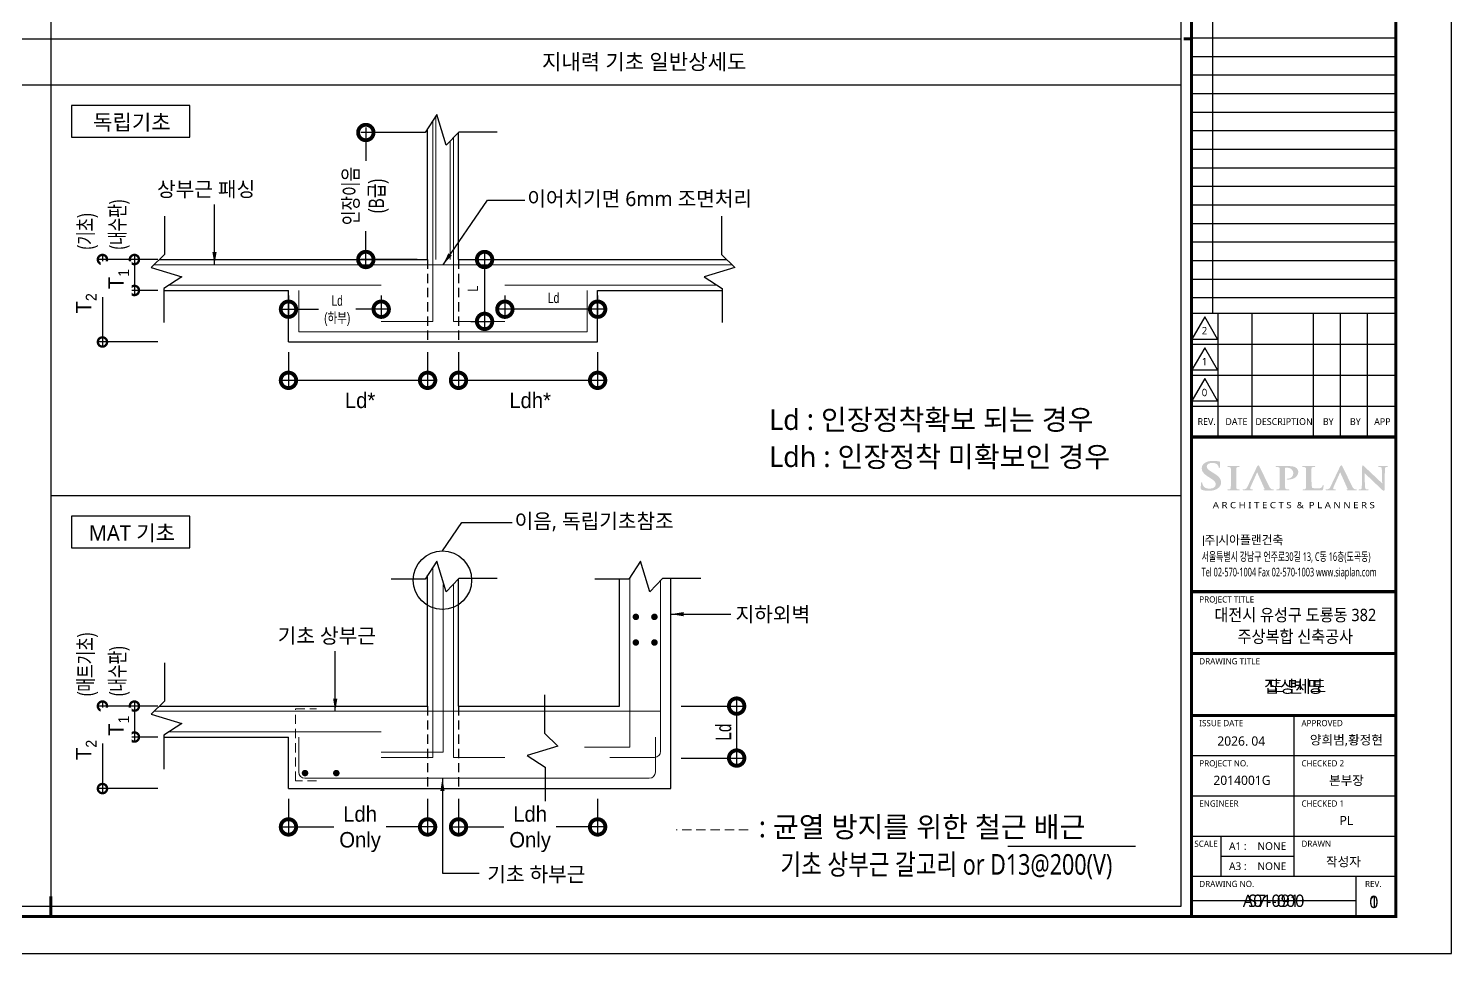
# Model space of a CAD drawing. Header units: millimetres. Extents: x 0 to 252030, y -124740 to 196020.
# Drawn here: x 36621 to 50430, y -106920 to -97947 of the extents above; entities that cross this region are included whole.
import ezdxf
from ezdxf.enums import TextEntityAlignment as Align

# ---------------------------------------------------------------- set-up
doc = ezdxf.new("R2010")
doc.units = ezdxf.units.MM
doc.header["$LTSCALE"] = 30
doc.linetypes.add('HID', pattern=[2.3, 1.5, -0.8])
doc.linetypes.add('HIDDEN', pattern=[2, 1, -1])
doc.layers.get('DEFPOINTS').update_dxf_attribs({"color": 142})
for name, color, linetype in [('0-SEC1', 3, 'Continuous'), ('A-SYM-LEAD', 4, 'Continuous'), ('AA-SHEET-TEXT', 3, 'Continuous'), ('ELE', 6, 'Continuous'), ('INT hat', 252, 'Continuous'), ('S-DIM', 7, 'Continuous'), ('S-철근', 3, 'Continuous'), ('TABLE-1', 3, 'Continuous'), ('TEX', 3, 'Continuous'), ('TEXT', 6, 'Continuous'), ('TEXT-L', 7, 'Continuous'), ('XR-FORM_(도룡동)$0$Sheet', 7, 'Continuous'), ('XR-FORM_(도룡동)$0$TEXT', 3, 'Continuous')]:
    doc.layers.add(name, color=color, linetype=linetype)
doc.layers.add('BAR', color=2, linetype='Continuous', lineweight=9)
doc.styles.add('Gdim', font='Dotum.ttf')
doc.styles.add('XR-FORM$0$맑은고딕', font='malgun.ttf')
doc.styles.add('XR-FORM_(도룡동)$0$맑은고딕', font='malgun.ttf')
doc.styles.add('XR-FORM_(도룡동)$0$충북옥천_FORM$0$맑은고딕', font='malgun.ttf')
doc.styles.add('XR-FORM_(도룡동)$1$맑은고딕', font='malgun.ttf')
doc.styles.add('XR-FORM_(도룡동)$2$맑은고딕', font='malgun.ttf')
doc.styles.add('XR-FORM_(도룡동)$3$맑은고딕', font='malgun.ttf')
doc.styles.add('돋움', font='Dotum.ttf')
doc.styles.add('맑은 고딕', font='malgun.ttf')
doc.styles.add('맑은고딕', font='malgun.ttf')
doc.styles.add('울릉도M', font='malgun.ttf')
doc.dimstyles.new('Gdim30', dxfattribs={"dimscale": 30, "dimtxt": 3, "dimasz": 6, "dimexe": 1.5, "dimexo": 2, "dimgap": 1, "dimtad": 1, "dimdec": 0, "dimzin": 0, "dimdsep": 46, "dimlunit": 6, "dimtxsty": 'Gdim', "dimblk": 'DOTSMALL', "dimblk1": 'DOTSMALL', "dimblk2": 'DOTSMALL', "dimcen": 1.5, "dimdle": 1.5, "dimclrd": 1, "dimclre": 1, "dimclrt": 256, "dimazin": 0, "dimtfac": 1, "dimtdec": 0, "dimtix": 1, "dimtmove": 2, "dimatfit": 3, "dimldrblk": 'DOTSMALL', "dimfxl": 1.5, "dimtolj": 1, "dimtzin": 0, "dimlwd": -1, "dimlwe": -1, "dimarcsym": 0})

# ---------------------------------------------------------------- blocks, each defined once
blk = doc.blocks.new('XR-FORM_(도룡동)$0$S')
at = {"layer": 'XR-FORM_(도룡동)$0$Sheet'}
h = blk.add_hatch(color=6, dxfattribs=at)
edge = h.paths.add_edge_path()
edge.add_spline(control_points=[(76338, 15545), (76338, 15545), (76295, 15571), (76295, 15571), (76172, 15645), (76132, 15687), (76132, 15744), (76132, 15817), (76203, 15865), (76313, 15865), (76409, 15865), (76454, 15832), (76479, 15807), (76511, 15775), (76518, 15737), (76518, 15729), (76518, 15711), (76524, 15702), (76538, 15702), (76557, 15702), (76559, 15724), (76559, 15744), (76559, 15811), (76562, 15848), (76564, 15870), (76564, 15870), (76565, 15890), (76565, 15890), (76565, 15905), (76548, 15908), (76540, 15909), (76494, 15919), (76430, 15930), (76333, 15930), (76119, 15930), (75970, 15833), (75970, 15695), (75970, 15588), (76037, 15502), (76202, 15401), (76202, 15401), (76273, 15357), (76273, 15357), (76398, 15281), (76423, 15225), (76423, 15165), (76423, 15099), (76352, 15030), (76220, 15030), (76155, 15030), (76041, 15045), (76002, 15150), (75994, 15172), (75988, 15197), (75988, 15211), (75988, 15217), (75988, 15236), (75968, 15236), (75948, 15236), (75946, 15209), (75945, 15201), (75945, 15201), (75945, 15197), (75945, 15197), (75943, 15174), (75938, 15104), (75938, 15040), (75938, 15011), (75943, 15004), (75970, 14994), (76035, 14972), (76103, 14962), (76198, 14962), (76298, 14962), (76379, 14979), (76447, 15013), (76575, 15079), (76595, 15177), (76595, 15230), (76595, 15347), (76528, 15430), (76338, 15545)], knot_values=[0, 0, 0, 0, 1, 1, 1, 2, 2, 2, 3, 3, 3, 4, 4, 4, 5, 5, 5, 6, 6, 6, 7, 7, 7, 8, 8, 8, 9, 9, 9, 10, 10, 10, 11, 11, 11, 12, 12, 12, 13, 13, 13, 14, 14, 14, 15, 15, 15, 16, 16, 16, 17, 17, 17, 18, 18, 18, 19, 19, 19, 20, 20, 20, 21, 21, 21, 22, 22, 22, 23, 23, 23, 24, 24, 24, 25, 25, 25, 26, 26, 26, 27, 27, 27, 27], degree=3, periodic=0)
h = blk.add_hatch(color=6, dxfattribs=at)
edge = h.paths.add_edge_path()
edge.add_spline(control_points=[(77180, 15007), (77180, 15007), (77166, 15007), (77166, 15007), (77156, 15007), (77148, 15007), (77134, 15009), (77098, 15014), (77093, 15029), (77089, 15056), (77084, 15098), (77084, 15641), (77086, 15677), (77089, 15714), (77100, 15725), (77131, 15729), (77143, 15731), (77153, 15732), (77163, 15732), (77163, 15732), (77180, 15732), (77180, 15732), (77188, 15732), (77195, 15739), (77195, 15747), (77195, 15755), (77188, 15761), (77180, 15761), (77180, 15761), (76814, 15761), (76814, 15761), (76806, 15761), (76800, 15755), (76800, 15747), (76800, 15739), (76806, 15732), (76814, 15732), (76814, 15732), (76832, 15732), (76832, 15732), (76847, 15732), (76860, 15730), (76871, 15728), (76897, 15723), (76909, 15710), (76912, 15677), (76912, 15677), (76912, 15677), (76912, 15677), (76914, 15650), (76915, 15103), (76908, 15057), (76904, 15025), (76895, 15014), (76873, 15011), (76858, 15008), (76843, 15007), (76827, 15007), (76826, 15007), (76814, 15007), (76814, 15007), (76806, 15007), (76800, 15000), (76800, 14992), (76800, 14984), (76806, 14977), (76814, 14977), (76814, 14977), (77180, 14977), (77180, 14977), (77188, 14977), (77195, 14984), (77195, 14992), (77195, 15000), (77188, 15007), (77180, 15007)], knot_values=[0, 0, 0, 0, 1, 1, 1, 2, 2, 2, 3, 3, 3, 4, 4, 4, 5, 5, 5, 6, 6, 6, 7, 7, 7, 8, 8, 8, 9, 9, 9, 10, 10, 10, 11, 11, 11, 12, 12, 12, 13, 13, 13, 14, 14, 14, 15, 15, 15, 16, 16, 16, 17, 17, 17, 18, 18, 18, 19, 19, 19, 20, 20, 20, 21, 21, 21, 22, 22, 22, 23, 23, 23, 24, 24, 24, 25, 25, 25, 25], degree=3, periodic=0)
h = blk.add_hatch(color=6, dxfattribs=at)
edge = h.paths.add_edge_path()
edge.add_spline(control_points=[(78289, 15008), (78289, 15008), (78256, 15008), (78256, 15008), (78252, 15008), (78248, 15009), (78243, 15010), (78220, 15014), (78192, 15028), (78158, 15085), (78158, 15085), (77848, 15727), (77836, 15749), (77824, 15773), (77816, 15784), (77802, 15784), (77787, 15784), (77771, 15771), (77757, 15741), (77757, 15741), (77450, 15097), (77450, 15097), (77424, 15042), (77401, 15015), (77350, 15010), (77342, 15009), (77328, 15008), (77317, 15008), (77317, 15008), (77304, 15008), (77304, 15008), (77298, 15008), (77292, 15002), (77292, 14994), (77292, 14987), (77298, 14980), (77304, 14980), (77304, 14980), (77609, 14980), (77609, 14980), (77615, 14980), (77621, 14987), (77621, 14994), (77621, 15002), (77615, 15008), (77609, 15008), (77609, 15008), (77576, 15008), (77576, 15008), (77539, 15008), (77534, 15021), (77534, 15033), (77534, 15044), (77540, 15068), (77552, 15094), (77552, 15094), (77762, 15561), (77762, 15561), (77762, 15561), (78005, 15016), (78004, 15016), (78005, 15014), (78005, 15012), (78004, 15010), (78003, 15008), (78001, 15008), (77998, 15008), (77998, 15008), (77984, 15008), (77984, 15008), (77978, 15008), (77972, 15002), (77972, 14994), (77972, 14987), (77978, 14980), (77984, 14980), (77984, 14980), (78289, 14980), (78289, 14980), (78295, 14980), (78301, 14987), (78301, 14994), (78301, 15002), (78295, 15008), (78289, 15008)], knot_values=[0, 0, 0, 0, 1, 1, 1, 2, 2, 2, 3, 3, 3, 4, 4, 4, 5, 5, 5, 6, 6, 6, 7, 7, 7, 8, 8, 8, 9, 9, 9, 10, 10, 10, 11, 11, 11, 12, 12, 12, 13, 13, 13, 14, 14, 14, 15, 15, 15, 16, 16, 16, 17, 17, 17, 18, 18, 18, 19, 19, 19, 20, 20, 20, 21, 21, 21, 22, 22, 22, 23, 23, 23, 24, 24, 24, 25, 25, 25, 26, 26, 26, 27, 27, 27, 28, 28, 28, 28], degree=3, periodic=0)
h = blk.add_hatch(color=250, dxfattribs=at)
edge = h.paths.add_edge_path()
edge.add_spline(control_points=[(78762, 15355), (78740, 15355), (78721, 15354), (78721, 15339), (78721, 15329), (78732, 15327), (78739, 15326), (78739, 15326), (78761, 15325), (78768, 15325), (78956, 15325), (79092, 15431), (79092, 15577), (79092, 15629), (79059, 15678), (79025, 15703), (79003, 15719), (78945, 15762), (78781, 15762), (78781, 15762), (78772, 15762), (78771, 15762), (78771, 15762), (78376, 15762), (78376, 15762), (78367, 15762), (78360, 15756), (78360, 15748), (78360, 15740), (78367, 15734), (78376, 15734), (78376, 15734), (78423, 15734), (78423, 15734), (78429, 15733), (78435, 15733), (78438, 15732), (78480, 15725), (78488, 15709), (78491, 15677), (78491, 15677), (78491, 15677), (78491, 15677), (78493, 15651), (78494, 15108), (78487, 15062), (78481, 15030), (78474, 15013), (78453, 15010), (78437, 15007), (78422, 15006), (78407, 15006), (78406, 15006), (78396, 15006), (78396, 15006), (78387, 15006), (78380, 14999), (78380, 14991), (78380, 14983), (78387, 14977), (78396, 14977), (78396, 14977), (78791, 14977), (78791, 14977), (78800, 14977), (78807, 14983), (78807, 14991), (78807, 14999), (78800, 15006), (78791, 15006), (78791, 15006), (78781, 15006), (78781, 15006), (78761, 15006), (78733, 15008), (78715, 15010), (78681, 15013), (78672, 15031), (78668, 15061), (78662, 15105), (78662, 15684), (78662, 15690), (78662, 15699), (78664, 15704), (78669, 15705), (78679, 15708), (78707, 15709), (78729, 15709), (78757, 15709), (78810, 15704), (78857, 15670), (78924, 15623), (78931, 15562), (78931, 15520), (78931, 15418), (78833, 15355), (78762, 15355)], knot_values=[0, 0, 0, 0, 1, 1, 1, 2, 2, 2, 3, 3, 3, 4, 4, 4, 5, 5, 5, 6, 6, 6, 7, 7, 7, 8, 8, 8, 9, 9, 9, 10, 10, 10, 11, 11, 11, 12, 12, 12, 13, 13, 13, 14, 14, 14, 15, 15, 15, 16, 16, 16, 17, 17, 17, 18, 18, 18, 19, 19, 19, 20, 20, 20, 21, 21, 21, 22, 22, 22, 23, 23, 23, 24, 24, 24, 25, 25, 25, 26, 26, 26, 27, 27, 27, 28, 28, 28, 29, 29, 29, 30, 30, 30, 31, 31, 31, 32, 32, 32, 32], degree=3, periodic=0)
h = blk.add_hatch(color=250, dxfattribs=at)
edge = h.paths.add_edge_path()
edge.add_spline(control_points=[(79896, 15147), (79880, 15147), (79878, 15134), (79877, 15128), (79875, 15109), (79860, 15082), (79845, 15069), (79815, 15043), (79768, 15042), (79696, 15042), (79592, 15042), (79561, 15049), (79541, 15063), (79541, 15063), (79541, 15063), (79541, 15063), (79522, 15076), (79515, 15314), (79515, 15460), (79515, 15617), (79515, 15645), (79518, 15677), (79521, 15714), (79532, 15724), (79562, 15729), (79578, 15731), (79599, 15732), (79612, 15732), (79620, 15732), (79633, 15732), (79638, 15739), (79640, 15742), (79641, 15745), (79641, 15748), (79641, 15756), (79634, 15762), (79626, 15762), (79626, 15762), (79235, 15762), (79235, 15762), (79226, 15762), (79220, 15756), (79220, 15748), (79220, 15743), (79222, 15738), (79227, 15736), (79227, 15735), (79229, 15735), (79229, 15734), (79235, 15732), (79243, 15732), (79247, 15732), (79265, 15732), (79280, 15731), (79290, 15729), (79331, 15722), (79340, 15709), (79342, 15677), (79344, 15651), (79345, 15108), (79338, 15062), (79332, 15030), (79326, 15013), (79304, 15010), (79290, 15007), (79276, 15006), (79262, 15006), (79262, 15006), (79245, 15006), (79245, 15006), (79237, 15006), (79230, 14999), (79230, 14991), (79230, 14983), (79237, 14977), (79245, 14977), (79245, 14977), (79615, 14977), (79615, 14977), (79615, 14977), (79805, 14976), (79805, 14976), (79874, 14976), (79882, 14981), (79891, 15006), (79901, 15036), (79910, 15113), (79910, 15125), (79910, 15135), (79910, 15147), (79896, 15147)], knot_values=[0, 0, 0, 0, 1, 1, 1, 2, 2, 2, 3, 3, 3, 4, 4, 4, 5, 5, 5, 6, 6, 6, 7, 7, 7, 8, 8, 8, 9, 9, 9, 10, 10, 10, 11, 11, 11, 12, 12, 12, 13, 13, 13, 14, 14, 14, 15, 15, 15, 16, 16, 16, 17, 17, 17, 18, 18, 18, 19, 19, 19, 20, 20, 20, 21, 21, 21, 22, 22, 22, 23, 23, 23, 24, 24, 24, 25, 25, 25, 26, 26, 26, 27, 27, 27, 28, 28, 28, 29, 29, 29, 30, 30, 30, 30], degree=3, periodic=0)
h = blk.add_hatch(color=250, dxfattribs=at)
edge = h.paths.add_edge_path()
edge.add_spline(control_points=[(80974, 15008), (80974, 15008), (80942, 15008), (80942, 15008), (80937, 15008), (80933, 15009), (80928, 15010), (80905, 15014), (80878, 15028), (80843, 15085), (80843, 15085), (80533, 15727), (80521, 15749), (80509, 15773), (80501, 15784), (80487, 15784), (80472, 15784), (80457, 15771), (80442, 15741), (80442, 15741), (80135, 15097), (80135, 15097), (80109, 15042), (80086, 15015), (80035, 15010), (80027, 15009), (80013, 15008), (80002, 15008), (80002, 15008), (79989, 15008), (79989, 15008), (79983, 15008), (79977, 15002), (79977, 14994), (79977, 14987), (79983, 14980), (79989, 14980), (79989, 14980), (80294, 14980), (80294, 14980), (80300, 14980), (80306, 14987), (80306, 14994), (80306, 15002), (80300, 15008), (80294, 15008), (80294, 15008), (80261, 15008), (80261, 15008), (80224, 15008), (80219, 15021), (80219, 15033), (80219, 15044), (80225, 15068), (80237, 15094), (80237, 15094), (80447, 15561), (80447, 15561), (80447, 15561), (80690, 15016), (80690, 15016), (80690, 15014), (80690, 15012), (80689, 15010), (80688, 15008), (80686, 15008), (80683, 15008), (80683, 15008), (80669, 15008), (80669, 15008), (80663, 15008), (80657, 15002), (80657, 14994), (80657, 14987), (80663, 14980), (80669, 14980), (80669, 14980), (80974, 14980), (80974, 14980), (80980, 14980), (80986, 14987), (80986, 14994), (80986, 15002), (80980, 15008), (80974, 15008)], knot_values=[0, 0, 0, 0, 1, 1, 1, 2, 2, 2, 3, 3, 3, 4, 4, 4, 5, 5, 5, 6, 6, 6, 7, 7, 7, 8, 8, 8, 9, 9, 9, 10, 10, 10, 11, 11, 11, 12, 12, 12, 13, 13, 13, 14, 14, 14, 15, 15, 15, 16, 16, 16, 17, 17, 17, 18, 18, 18, 19, 19, 19, 20, 20, 20, 21, 21, 21, 22, 22, 22, 23, 23, 23, 24, 24, 24, 25, 25, 25, 26, 26, 26, 27, 27, 27, 28, 28, 28, 28], degree=3, periodic=0)
h = blk.add_hatch(color=250, dxfattribs=at)
edge = h.paths.add_edge_path()
edge.add_spline(control_points=[(81976, 15761), (81976, 15761), (81692, 15761), (81692, 15761), (81686, 15761), (81681, 15755), (81681, 15747), (81681, 15739), (81686, 15732), (81692, 15732), (81692, 15732), (81700, 15732), (81702, 15732), (81718, 15732), (81744, 15732), (81760, 15726), (81783, 15717), (81794, 15705), (81795, 15641), (81795, 15641), (81806, 15233), (81806, 15224), (81806, 15224), (81806, 15202), (81806, 15202), (81797, 15210), (81212, 15762), (81212, 15762), (81199, 15775), (81187, 15784), (81176, 15784), (81158, 15784), (81158, 15750), (81158, 15740), (81158, 15740), (81148, 15134), (81148, 15134), (81147, 15045), (81143, 15018), (81117, 15011), (81101, 15006), (81079, 15006), (81068, 15006), (81067, 15006), (81057, 15006), (81057, 15006), (81051, 15006), (81046, 14999), (81046, 14991), (81046, 14983), (81051, 14976), (81057, 14976), (81057, 14976), (81353, 14976), (81353, 14976), (81359, 14976), (81364, 14983), (81364, 14991), (81364, 14999), (81359, 15006), (81353, 15006), (81353, 15006), (81342, 15006), (81340, 15006), (81324, 15006), (81303, 15006), (81284, 15013), (81268, 15018), (81251, 15035), (81248, 15122), (81248, 15122), (81237, 15522), (81236, 15534), (81241, 15530), (81780, 15014), (81821, 14978), (81833, 14966), (81851, 14966), (81864, 14966), (81880, 14966), (81882, 14986), (81882, 15002), (81882, 15002), (81894, 15649), (81894, 15649), (81895, 15706), (81903, 15722), (81931, 15729), (81944, 15732), (81952, 15732), (81963, 15732), (81965, 15732), (81976, 15732), (81976, 15732), (81982, 15732), (81987, 15739), (81987, 15747), (81987, 15755), (81982, 15761), (81976, 15761)], knot_values=[0, 0, 0, 0, 1, 1, 1, 2, 2, 2, 3, 3, 3, 4, 4, 4, 5, 5, 5, 6, 6, 6, 7, 7, 7, 8, 8, 8, 9, 9, 9, 10, 10, 10, 11, 11, 11, 12, 12, 12, 13, 13, 13, 14, 14, 14, 15, 15, 15, 16, 16, 16, 17, 17, 17, 18, 18, 18, 19, 19, 19, 20, 20, 20, 21, 21, 21, 22, 22, 22, 23, 23, 23, 24, 24, 24, 25, 25, 25, 26, 26, 26, 27, 27, 27, 28, 28, 28, 29, 29, 29, 30, 30, 30, 31, 31, 31, 32, 32, 32, 33, 33, 33, 33], degree=3, periodic=0)
at = {"layer": 'DEFPOINTS'}
for p, q in [((76315, 52073), (76315, 20700)), ((82250, 29596), (75640, 29596)), ((82250, 28996), (75640, 28996)), ((82250, 28396), (75640, 28396)), ((82250, 27796), (75640, 27796)), ((82250, 27196), (75640, 27196)), ((82250, 26596), (75640, 26596)), ((82250, 25996), (75640, 25996)), ((82250, 25396), (75640, 25396)), ((82250, 24796), (75640, 24796)), ((82250, 24196), (75640, 24196)), ((82250, 23596), (75640, 23596)), ((82250, 22996), (75640, 22996)), ((82250, 22396), (75640, 22396)), ((82250, 21796), (75640, 21796)), ((82250, 21196), (75640, 21196)), ((80950, 1706), (75640, 1706))]:
    blk.add_line(p, q, dxfattribs=at)
at = {"layer": 'XR-FORM_(도룡동)$0$Sheet'}
for p, q in [((75590, 20700), (82204, 20700)), ((76490, 20700), (76490, 16700)), ((77590, 20700), (77590, 16700)), ((79575, 20700), (79575, 16700)), ((80450, 20700), (80450, 16700)), ((81325, 20700), (81325, 16700)), ((75640, 19700), (82254, 19700)), ((75640, 18700), (82254, 18700)), ((75640, 17700), (82254, 17700)), ((78945, 7700), (78945, 2500)), ((75640, 6400), (82250, 6400)), ((75640, 5100), (82250, 5100)), ((75640, 3800), (82250, 3800)), ((76591, 3798), (76591, 2500)), ((76591, 3149), (78945, 3149)), ((75640, 2500), (82250, 2500)), ((80950, 2500), (80950, 1200))]:
    blk.add_line(p, q, dxfattribs=at)
at = {"layer": 'XR-FORM_(도룡동)$0$Sheet', "const_width": 100}
blk.add_lwpolyline([(1850, 57950), (82250, 57950), (82250, 1200), (1850, 1200)], close=True, dxfattribs=at)
for points in [[(75640, 57950), (75640, 1200)], [(75640, 16700), (82250, 16700)], [(75640, 11700), (82250, 11700)], [(75640, 9700), (82250, 9700)], [(75640, 7700), (82250, 7700)]]:
    blk.add_lwpolyline(points, dxfattribs=at)
at = {"layer": 'XR-FORM_(도룡동)$0$Sheet', "linetype": 'Continuous', "const_width": 100}
for points in [[(75640, 29575), (75390, 29575)], [(38745, 1846), (38745, 1200)]]:
    blk.add_lwpolyline(points, dxfattribs=at)
at = {"layer": 'XR-FORM_(도룡동)$0$Sheet'}
for points in [[(76065, 20589), (75650, 19869), (76481, 19869)], [(76065, 19589), (75650, 18869), (76481, 18869)], [(76065, 18589), (75650, 17869), (76481, 17869)]]:
    blk.add_lwpolyline(points, close=True, dxfattribs=at)
at = {"layer": 'XR-FORM_(도룡동)$0$Sheet', "color": 3, "const_width": 28}
for points in [[(76026, 13508), (76026, 13172)], [(76466, 13508), (76466, 13172)]]:
    blk.add_lwpolyline(points, dxfattribs=at)
at = {"layer": 'DEFPOINTS', "style": 'XR-FORM_(도룡동)$3$맑은고딕'}
blk.add_text('도 면 명', height=400, dxfattribs=at).set_placement((78996, 8633), align=Align.MIDDLE_CENTER)
at = {"layer": 'XR-FORM_(도룡동)$0$Sheet', "style": 'XR-FORM_(도룡동)$3$맑은고딕'}
for s, height, p in [('2', 240, (76059, 20140)), ('1', 240, (76059, 19140)), ('0', 240, (76059, 18140)), (' REV.', 220, (76090, 17200)), ('DATE', 220, (77090, 17200)), ('DESCRIPTION', 220, (78632, 17200)), ('BY', 220, (80062, 17200)), ('BY', 220, (80938, 17200)), ('APP', 220, (81812, 17200))]:
    blk.add_text(s, height=height, dxfattribs=at).set_placement(p, align=Align.MIDDLE)
at = {"layer": 'XR-FORM_(도룡동)$0$Sheet', "color": 3, "style": 'XR-FORM_(도룡동)$3$맑은고딕', "width": 1.2}
blk.add_text('A R C H I T E C T S  &  P L A N N E R S', height=200, dxfattribs=at).set_placement((78947, 14500), align=Align.MIDDLE_CENTER)
at = {"layer": 'XR-FORM_(도룡동)$0$Sheet', "color": 3, "style": 'XR-FORM_(도룡동)$3$맑은고딕'}
blk.add_text('주 시아플랜건축', height=280, dxfattribs=at).set_placement((76057, 13372), align=Align.MIDDLE_LEFT)
at = {"layer": 'XR-FORM_(도룡동)$0$Sheet', "color": 3, "style": 'XR-FORM_(도룡동)$3$맑은고딕', "width": 0.65}
for s, p in [('서울특별시 강남구 언주로30길 13, C동 16층(도곡동)', (75966, 12833)), ('Tel 02-570-1004 Fax 02-570-1003 www.siaplan.com', (75966, 12333))]:
    blk.add_text(s, height=280, dxfattribs=at).set_placement(p, align=Align.MIDDLE_LEFT)
at = {"layer": 'XR-FORM_(도룡동)$0$Sheet', "style": 'XR-FORM_(도룡동)$3$맑은고딕'}
for s, p in [('PROJECT TITLE', (75890, 11350)), ('DRAWING TITLE', (75890, 9350)), ('ISSUE DATE', (75890, 7350)), ('APPROVED', (79195, 7350)), ('PROJECT NO. ', (75890, 6050)), ('CHECKED 2 ', (79195, 6050)), ('ENGINEER', (75890, 4750)), ('CHECKED 1 ', (79195, 4750)), ('SCALE', (75730, 3450)), ('DRAWN', (79195, 3450)), ('DRAWING NO.', (75890, 2150)), ('REV.', (81250, 2150))]:
    blk.add_text(s, height=200, dxfattribs=at).set_placement(p)
at = {"layer": 'XR-FORM_(도룡동)$0$TEXT'}
for s, height, style, p in [('2026. 04', 300, 'XR-FORM_(도룡동)$3$맑은고딕', (77247, 6870)), ('A1 : ', 250, 'XR-FORM_(도룡동)$0$충북옥천_FORM$0$맑은고딕', (77179, 3474)), ('A3 : ', 250, 'XR-FORM_(도룡동)$0$충북옥천_FORM$0$맑은고딕', (77179, 2825))]:
    blk.add_text(s, height=height, dxfattribs=dict(at, style=style)).set_placement(p, align=Align.MIDDLE_CENTER)
at = {"layer": 'XR-FORM_(도룡동)$0$TEXT', "style": 'XR-FORM_(도룡동)$3$맑은고딕'}
blk.add_text('양희범,황정현', height=300, dxfattribs=at).set_placement((80649, 6901), align=Align.MIDDLE)
blk = doc.blocks.new('XR-FORM_(도룡동)', base_point=(101.33, -56114.51))
at = {"layer": 'DEFPOINTS'}
blk.add_lwpolyline([(0, 0), (420, 0), (420, 297), (0, 297)], close=True, dxfattribs=at)
at = {"xscale": 0.005, "yscale": 0.005, "zscale": 0.005}
blk.add_blockref('XR-FORM_(도룡동)$0$S', (-0.25, 0), dxfattribs=at)
at = {"layer": 'DEFPOINTS', "style": 'XR-FORM_(도룡동)$3$맑은고딕'}
for s, p in [('2014001G', (386.1, 28.01)), ('본부장', (402.99, 28.01)), ('PL', (402.99, 21.51))]:
    blk.add_text(s, height=1.5, dxfattribs=at).set_placement(p, align=Align.MIDDLE)
for p in [(393.26, 17.37), (393.26, 14.12)]:
    blk.add_text('NONE', height=1.25, dxfattribs=at).set_placement(p, align=Align.MIDDLE_RIGHT)
for s, height, p in [('작성자', 1.5, (402.51, 14.85)), ('A01-000', 2, (391.22, 8.53))]:
    blk.add_text(s, height=height, dxfattribs=at).set_placement(p, align=Align.MIDDLE_CENTER)
at = {"layer": 'XR-FORM_(도룡동)$0$TEXT', "style": 'XR-FORM_(도룡동)$3$맑은고딕', "width": 0.9}
for s, p in [('대전시 유성구 도룡동 382', (394.73, 54.74)), ('주상복합 신축공사', (394.73, 51.24))]:
    blk.add_text(s, height=2, dxfattribs=at).set_placement(p, align=Align.MIDDLE_CENTER)
at = {"layer": 'XR-FORM_(도룡동)$0$TEXT', "style": 'XR-FORM_(도룡동)$3$맑은고딕'}
blk.add_text('1', height=2, dxfattribs=at).set_placement((407.43, 8.35), align=Align.MIDDLE_CENTER)
blk = doc.blocks.new('_DotSmall')
at = {"color": 0, "linetype": 'ByBlock', "const_width": 0.5}
blk.add_lwpolyline([(-0.0625, 0, 1), (0.0625, 0, 1)], format="xyb", close=True, dxfattribs=at)
blk = doc.blocks.new('*D1542')
at = {"layer": 'DEFPOINTS', "color": 0, "transparency": 16777216}
for p in [(39144, -100988), (40494, -100988), (39144, -101360)]:
    blk.add_point(p, dxfattribs=at)
at = {"layer": 'S-DIM', "color": 1, "transparency": 16777216}
for p, q in [((39144, -101088), (39144, -101435)), ((40494, -101088), (40494, -101435)), ((40569, -101360), (39069, -101360))]:
    blk.add_line(p, q, dxfattribs=at)
at = {"layer": 'S-DIM', "color": 1, "transparency": 16777216, "xscale": 300, "yscale": 300, "zscale": 300, "rotation": 180}
blk.add_blockref('_DotSmall', (39144, -101360), dxfattribs=at)
at = {"layer": 'S-DIM', "color": 1, "transparency": 16777216, "xscale": 300, "yscale": 300, "zscale": 300}
blk.add_blockref('_DotSmall', (40494, -101360), dxfattribs=at)
at = {"layer": 'S-DIM', "transparency": 16777216, "insert": (39839, -101555), "char_height": 150, "attachment_point": 5, "style": 'Gdim'}
blk.add_mtext('\\A1;Ld*', dxfattribs=at)
blk = doc.blocks.new('*D1543')
at = {"layer": 'DEFPOINTS', "color": 0, "transparency": 16777216}
for p in [(40794, -100988), (42144, -100988), (40794, -101360)]:
    blk.add_point(p, dxfattribs=at)
at = {"layer": 'S-DIM', "color": 1, "transparency": 16777216}
for p, q in [((40794, -101088), (40794, -101435)), ((42144, -101088), (42144, -101435)), ((42219, -101360), (40719, -101360))]:
    blk.add_line(p, q, dxfattribs=at)
at = {"layer": 'S-DIM', "color": 1, "transparency": 16777216, "xscale": 300, "yscale": 300, "zscale": 300, "rotation": 180}
blk.add_blockref('_DotSmall', (40794, -101360), dxfattribs=at)
at = {"layer": 'S-DIM', "color": 1, "transparency": 16777216, "xscale": 300, "yscale": 300, "zscale": 300}
blk.add_blockref('_DotSmall', (42144, -101360), dxfattribs=at)
at = {"layer": 'S-DIM', "transparency": 16777216, "insert": (41489, -101555), "char_height": 150, "attachment_point": 5, "style": 'Gdim'}
blk.add_mtext('\\A1;Ldh*', dxfattribs=at)
blk = doc.blocks.new('*D1544')
at = {"layer": 'DEFPOINTS', "color": 0, "transparency": 16777216}
for p in [(39144, -100438), (40044, -100438), (39144, -100670)]:
    blk.add_point(p, dxfattribs=at)
at = {"layer": 'S-DIM', "color": 1, "transparency": 16777216}
for p, q in [((39144, -100538), (39144, -100745)), ((40044, -100538), (40044, -100745)), ((39069, -100670), (39437, -100670)), ((40119, -100670), (39797, -100670))]:
    blk.add_line(p, q, dxfattribs=at)
at = {"layer": 'S-DIM', "color": 1, "transparency": 16777216, "xscale": 300, "yscale": 300, "zscale": 300, "rotation": 180}
blk.add_blockref('_DotSmall', (39144, -100670), dxfattribs=at)
at = {"layer": 'S-DIM', "color": 1, "transparency": 16777216, "xscale": 300, "yscale": 300, "zscale": 300}
blk.add_blockref('_DotSmall', (40044, -100670), dxfattribs=at)
at = {"layer": 'S-DIM', "transparency": 16777216, "insert": (39617, -100685), "char_height": 150, "attachment_point": 5, "style": 'Gdim'}
blk.add_mtext('\\A1;{\\fGulim|b0|i0|c129|p50;\\H0.66667x;\\W0.75;Ld\\P(하부)}', dxfattribs=at)
blk = doc.blocks.new('*D1545')
at = {"layer": 'DEFPOINTS', "color": 0, "transparency": 16777216}
for p in [(41244, -100438), (42144, -100438), (41244, -100670)]:
    blk.add_point(p, dxfattribs=at)
at = {"layer": 'S-DIM', "color": 1, "transparency": 16777216}
for p, q in [((41244, -100538), (41244, -100745)), ((42144, -100538), (42144, -100745)), ((42219, -100670), (41169, -100670))]:
    blk.add_line(p, q, dxfattribs=at)
at = {"layer": 'S-DIM', "color": 1, "transparency": 16777216, "xscale": 300, "yscale": 300, "zscale": 300, "rotation": 180}
blk.add_blockref('_DotSmall', (41244, -100670), dxfattribs=at)
at = {"layer": 'S-DIM', "color": 1, "transparency": 16777216, "xscale": 300, "yscale": 300, "zscale": 300}
blk.add_blockref('_DotSmall', (42144, -100670), dxfattribs=at)
at = {"layer": 'S-DIM', "transparency": 16777216, "insert": (41717, -100561), "char_height": 150, "attachment_point": 5, "style": 'Gdim'}
blk.add_mtext('\\A1;{\\fGulim|b0|i0|c129|p50;\\H0.66667x;\\W0.75;Ld}', dxfattribs=at)
blk = doc.blocks.new('*D1546')
at = {"layer": 'DEFPOINTS', "color": 0, "transparency": 16777216}
for p in [(40494, -98956), (39895, -100188), (40494, -100188)]:
    blk.add_point(p, dxfattribs=at)
at = {"layer": 'S-DIM', "color": 1, "transparency": 16777216}
for p, q in [((40394, -98956), (39845, -98956)), ((39895, -98906), (39895, -99232)), ((39895, -100238), (39895, -99912)), ((40394, -100188), (39845, -100188))]:
    blk.add_line(p, q, dxfattribs=at)
at = {"layer": 'S-DIM', "color": 1, "transparency": 16777216, "xscale": 300, "yscale": 300, "zscale": 300}
for p, rotation in [((39895, -98956), 90), ((39895, -100188), 270)]:
    blk.add_blockref('_DotSmall', p, dxfattribs=dict(at, rotation=rotation))
at = {"layer": 'S-DIM', "transparency": 16777216, "insert": (39895, -99572), "char_height": 150, "attachment_point": 5, "rotation": 90, "style": 'Gdim'}
blk.add_mtext('\\A1;{\\fGulim|b0|i0|c129|p50;\\W0.75;인장이음\\P(B급)}', dxfattribs=at)
blk = doc.blocks.new('*D1547')
at = {"layer": 'DEFPOINTS', "color": 0, "transparency": 16777216}
for p in [(37936, -100188), (37339, -100988), (37936, -100988)]:
    blk.add_point(p, dxfattribs=at)
at = {"layer": 'S-DIM', "color": 1, "transparency": 16777216}
for p, q in [((37876, -100188), (37294, -100188)), ((37339, -100143), (37339, -101033)), ((37876, -100988), (37294, -100988))]:
    blk.add_line(p, q, dxfattribs=at)
at = {"layer": 'S-DIM', "color": 1, "transparency": 16777216, "xscale": 180, "yscale": 180, "zscale": 180}
for p, rotation in [((37339, -100188), 90), ((37339, -100988), 270)]:
    blk.add_blockref('_DotSmall', p, dxfattribs=dict(at, rotation=rotation))
blk = doc.blocks.new('*D1548')
at = {"layer": 'DEFPOINTS', "color": 0, "transparency": 16777216}
for p in [(37936, -100188), (37649, -100488), (37936, -100488)]:
    blk.add_point(p, dxfattribs=at)
at = {"layer": 'S-DIM', "color": 1, "transparency": 16777216}
for p, q in [((37876, -100188), (37604, -100188)), ((37649, -100143), (37649, -100533)), ((37876, -100488), (37604, -100488))]:
    blk.add_line(p, q, dxfattribs=at)
at = {"layer": 'S-DIM', "color": 1, "transparency": 16777216, "xscale": 180, "yscale": 180, "zscale": 180}
for p, rotation in [((37649, -100188), 90), ((37649, -100488), 270)]:
    blk.add_blockref('_DotSmall', p, dxfattribs=dict(at, rotation=rotation))
blk = doc.blocks.new('*D1549')
at = {"layer": 'DEFPOINTS', "color": 0, "transparency": 16777216}
for p in [(40814, -100188), (40814, -100788), (41047, -100788)]:
    blk.add_point(p, dxfattribs=at)
at = {"layer": 'S-DIM', "color": 1, "transparency": 16777216}
for p, q in [((41047, -100113), (41047, -100863)), ((40914, -100188), (41122, -100188)), ((40914, -100788), (41122, -100788))]:
    blk.add_line(p, q, dxfattribs=at)
at = {"layer": 'S-DIM', "color": 1, "transparency": 16777216, "xscale": 300, "yscale": 300, "zscale": 300}
for p, rotation in [((41047, -100188), 90), ((41047, -100788), 270)]:
    blk.add_blockref('_DotSmall', p, dxfattribs=dict(at, rotation=rotation))
at = {"layer": 'S-DIM', "transparency": 16777216, "insert": (40933, -100470), "char_height": 150, "attachment_point": 5, "rotation": 90, "style": 'Gdim'}
blk.add_mtext('\\A1;{\\fGulim|b0|i0|c129|p50;\\H0.66667x;\\W0.75;L}', dxfattribs=at)
blk = doc.blocks.new('*D1552')
at = {"layer": 'DEFPOINTS', "color": 0, "transparency": 16777216}
for p in [(39144, -105320), (40494, -105320), (39144, -105692)]:
    blk.add_point(p, dxfattribs=at)
at = {"layer": 'S-DIM', "color": 1, "transparency": 16777216}
for p, q in [((39144, -105420), (39144, -105767)), ((40494, -105420), (40494, -105767)), ((39069, -105692), (39585, -105692)), ((40569, -105692), (40092, -105692))]:
    blk.add_line(p, q, dxfattribs=at)
at = {"layer": 'S-DIM', "color": 1, "transparency": 16777216, "xscale": 300, "yscale": 300, "zscale": 300, "rotation": 180}
blk.add_blockref('_DotSmall', (39144, -105692), dxfattribs=at)
at = {"layer": 'S-DIM', "color": 1, "transparency": 16777216, "xscale": 300, "yscale": 300, "zscale": 300}
blk.add_blockref('_DotSmall', (40494, -105692), dxfattribs=at)
at = {"layer": 'S-DIM', "transparency": 16777216, "insert": (39839, -105714), "char_height": 150, "width": 317.91, "attachment_point": 5, "style": 'Gdim'}
blk.add_mtext('\\A1;Ldh\\POnly', dxfattribs=at)
blk = doc.blocks.new('*D1551')
at = {"layer": 'DEFPOINTS', "color": 0, "transparency": 16777216}
for p in [(37936, -104520), (37339, -105320), (37936, -105320)]:
    blk.add_point(p, dxfattribs=at)
at = {"layer": 'S-DIM', "color": 1, "transparency": 16777216}
for p, q in [((37876, -104520), (37294, -104520)), ((37339, -104475), (37339, -105365)), ((37876, -105320), (37294, -105320))]:
    blk.add_line(p, q, dxfattribs=at)
at = {"layer": 'S-DIM', "color": 1, "transparency": 16777216, "xscale": 180, "yscale": 180, "zscale": 180}
for p, rotation in [((37339, -104520), 90), ((37339, -105320), 270)]:
    blk.add_blockref('_DotSmall', p, dxfattribs=dict(at, rotation=rotation))
blk = doc.blocks.new('*D1550')
at = {"layer": 'DEFPOINTS', "color": 0, "transparency": 16777216}
for p in [(37936, -104520), (37649, -104820), (37936, -104820)]:
    blk.add_point(p, dxfattribs=at)
at = {"layer": 'S-DIM', "color": 1, "transparency": 16777216}
for p, q in [((37876, -104520), (37604, -104520)), ((37649, -104475), (37649, -104865)), ((37876, -104820), (37604, -104820))]:
    blk.add_line(p, q, dxfattribs=at)
at = {"layer": 'S-DIM', "color": 1, "transparency": 16777216, "xscale": 180, "yscale": 180, "zscale": 180}
for p, rotation in [((37649, -104520), 90), ((37649, -104820), 270)]:
    blk.add_blockref('_DotSmall', p, dxfattribs=dict(at, rotation=rotation))
blk = doc.blocks.new('*D1553')
at = {"layer": 'DEFPOINTS', "color": 0, "transparency": 16777216}
for p in [(40794, -105320), (42144, -105320), (40794, -105692)]:
    blk.add_point(p, dxfattribs=at)
at = {"layer": 'S-DIM', "color": 1, "transparency": 16777216}
for p, q in [((40794, -105420), (40794, -105767)), ((42144, -105420), (42144, -105767)), ((40719, -105692), (41235, -105692)), ((42219, -105692), (41742, -105692))]:
    blk.add_line(p, q, dxfattribs=at)
at = {"layer": 'S-DIM', "color": 1, "transparency": 16777216, "xscale": 300, "yscale": 300, "zscale": 300, "rotation": 180}
blk.add_blockref('_DotSmall', (40794, -105692), dxfattribs=at)
at = {"layer": 'S-DIM', "color": 1, "transparency": 16777216, "xscale": 300, "yscale": 300, "zscale": 300}
blk.add_blockref('_DotSmall', (42144, -105692), dxfattribs=at)
at = {"layer": 'S-DIM', "transparency": 16777216, "insert": (41489, -105714), "char_height": 150, "width": 317.91, "attachment_point": 5, "style": 'Gdim'}
blk.add_mtext('\\A1;Ldh\\POnly', dxfattribs=at)
blk = doc.blocks.new('*D1554')
at = {"layer": 'DEFPOINTS', "color": 0, "transparency": 16777216}
for p in [(42855, -104520), (42855, -105024), (43493, -105024)]:
    blk.add_point(p, dxfattribs=at)
at = {"layer": 'S-DIM', "color": 1, "transparency": 16777216}
for p, q in [((42955, -104520), (43568, -104520)), ((43493, -104445), (43493, -105099)), ((42955, -105024), (43568, -105024))]:
    blk.add_line(p, q, dxfattribs=at)
at = {"layer": 'S-DIM', "color": 1, "transparency": 16777216, "xscale": 300, "yscale": 300, "zscale": 300}
for p, rotation in [((43493, -104520), 90), ((43493, -105024), 270)]:
    blk.add_blockref('_DotSmall', p, dxfattribs=dict(at, rotation=rotation))
at = {"layer": 'S-DIM', "transparency": 16777216, "insert": (43366, -104772), "char_height": 150, "attachment_point": 5, "rotation": 90, "style": 'Gdim'}
blk.add_mtext('\\A1;{\\fGulim|b0|i0|c129|p50;\\W0.75;Ld}', dxfattribs=at)

msp = doc.modelspace()

# ---------------------------------------------------------------- linework, layer by layer
for p, q in [((38426.38556, -100237.99344), (38426.38556, -99655.26263)), ((40643.84229, -100237.99344), (41075.12364, -99611.63669)), ((41075.12364, -99611.63669), (41436.44358, -99611.63669)), ((42855.33878, -103628.12884), (43438.0696, -103628.12884)), ((39597.78585, -104570.14976), (39597.78585, -103987.41894)), ((40638.13897, -105220.14976), (40638.13897, -106138.96056)), ((40638.13897, -106138.96056), (40993.88601, -106138.96056))]:
    msp.add_line(p, q)
at = {"color": 7}
for points in [[(38426.21847, -100237.99344, 0, 40.7592, 0), (38426.38556, -100115.59356, 0, 0, 0), (38426.38556, -100115.59356, 0, 0, 0)], [(40643.19661, -100239.23383, 0, 40.7592, 0), (40712.47053, -100138.32355, 0, 0, 0), (40712.47053, -100138.32355, 0, 0, 0)], [(42855.33878, -103627.96175, 0, 40.7592, 0), (42977.73867, -103628.12884, 0, 0, 0), (42977.73867, -103628.12884, 0, 0, 0)], [(39597.61876, -104570.14976, 0, 40.7592, 0), (39597.78585, -104447.74987, 0, 0, 0), (39597.78585, -104447.74987, 0, 0, 0)], [(40638.30605, -105220.14976, 0, 40.7592, 0), (40638.13897, -105342.54964, 0, 0, 0), (40638.13897, -105342.54964, 0, 0, 0)]]:
    msp.add_lwpolyline(points, format="xyseb", dxfattribs=at)
at = {"layer": 'A-SYM-LEAD'}
for p, q in [((40637.83523, -103014.52403), (40827.37706, -102739.24943)), ((40827.37706, -102739.24943), (41313.78015, -102739.24943))]:
    msp.add_line(p, q, dxfattribs=at)
msp.add_circle((40638.04107, -103297.95902), 283.43499, dxfattribs=at)
at = {"layer": 'BAR', "linetype": 'Continuous', "ltscale": 2}
for p, q in [((40543.84229, -100787.99344), (40543.84229, -98842.22276)), ((40573.84229, -100187.99344), (40573.84229, -98796.1252)), ((40743.84229, -100787.99344), (40743.84229, -99007.51676)), ((40713.84229, -100187.99344), (40713.84229, -99038.63168)), ((37839.37967, -100237.99344), (43448.30491, -100237.99344)), ((37983.06114, -100437.99344), (40043.84229, -100437.99344)), ((39243.84229, -100887.99344), (39243.84229, -100487.99344)), ((41243.84229, -100437.99344), (43304.62344, -100437.99344)), ((42043.84229, -100887.99344), (42043.84229, -100487.99344)), ((40043.84229, -100787.99344), (40543.84229, -100787.99344)), ((40743.84229, -100787.99344), (41243.84229, -100787.99344)), ((39243.84229, -100887.99344), (42043.84229, -100887.99344)), ((40543.84229, -105018.13684), (40543.84229, -103174.37907)), ((42455.33878, -104919.8394), (42455.33878, -103274.31051)), ((40643.84229, -104968.13684), (40643.84229, -103339.67307)), ((40743.84229, -105018.13684), (40743.84229, -103339.67307)), ((42755.33878, -104958.13684), (42755.33878, -103303.40837)), ((37839.37967, -104570.14976), (42755.33878, -104570.14976)), ((37983.06114, -104770.14976), (40043.84229, -104770.14976)), ((39243.84229, -105160.14976), (39243.84229, -104820.14976)), ((42017.59624, -104919.8394), (42455.33878, -104919.8394)), ((42705.33878, -105160.14976), (42705.33878, -104820.14976)), ((40043.84229, -104968.13684), (40643.84229, -104968.13684)), ((40043.84229, -105018.13684), (40543.84229, -105018.13684)), ((40743.84229, -105018.13684), (41243.84229, -105018.13684)), ((42261.75697, -105018.13684), (42695.33878, -105018.13684)), ((39303.84229, -105220.14976), (42645.33878, -105220.14976))]:
    msp.add_line(p, q, dxfattribs=at)
at = {"layer": 'BAR', "linetype": 'HID', "ltscale": 2}
msp.add_line((43605.40166, -105720.74841), (42905.40166, -105720.74841), dxfattribs=at)
at = {"layer": 'BAR', "linetype": 'Continuous', "const_width": 31.60515}
for points in [[(42499.08571, -103654.54633, 1), (42530.69086, -103654.54633, 1)], [(42679.15632, -103654.54633, 1), (42710.76147, -103654.54633, 1)], [(42499.08571, -103902.91579, 1), (42530.69086, -103902.91579, 1)], [(42679.15632, -103902.91579, 1), (42710.76147, -103902.91579, 1)], [(39288.90155, -105169.80795, 1), (39320.5067, -105169.80795, 1)], [(39592.66409, -105169.80795, 1), (39624.26924, -105169.80795, 1)]]:
    msp.add_lwpolyline(points, format="xyb", close=True, dxfattribs=at)
at = {"layer": 'BAR', "linetype": 'HID', "ltscale": 2}
msp.add_lwpolyline([(39417.35792, -105245.14976), (39213.84229, -105245.14976), (39213.84229, -104545.14976), (39417.35792, -104545.14976)], dxfattribs=at)
at = {"layer": 'BAR', "linetype": 'Continuous', "ltscale": 2}
for centre, start, end in [((42695.33878, -104958.13684), 270, 0), ((39303.84229, -105160.14976), 180, 270), ((42645.33878, -105160.14976), 270, 0)]:
    msp.add_arc(centre, 60, start, end, dxfattribs=at)
at = {"layer": 'ELE'}
for p, q in [((40493.84229, -100187.99344), (40493.84229, -98919.05203)), ((40793.84229, -100187.99344), (40793.84229, -98955.65856)), ((37891.23787, -100187.99344), (40493.84229, -100187.99344)), ((40793.84229, -100187.99344), (43396.44671, -100187.99344)), ((37936.00226, -100487.99344), (39143.84229, -100487.99344)), ((39143.84229, -100987.99344), (39143.84229, -100487.99344)), ((42143.84229, -100987.99344), (42143.84229, -100487.99344)), ((42143.84229, -100487.99344), (43351.68232, -100487.99344)), ((39143.84229, -100987.99344), (42143.84229, -100987.99344)), ((40493.84229, -104520.14976), (40493.84229, -103251.20834)), ((40793.84229, -104520.14976), (40793.84229, -103287.81487)), ((42355.33878, -104520.14976), (42355.33878, -103287.93391)), ((42855.33878, -105320.14976), (42855.33878, -103283.32103)), ((37891.23787, -104520.14976), (40493.84229, -104520.14976)), ((40793.84229, -104520.14976), (42355.33878, -104520.14976)), ((37936.00226, -104820.14976), (39143.84229, -104820.14976)), ((39143.84229, -105320.14976), (39143.84229, -104820.14976)), ((39143.84229, -105320.14976), (42855.33878, -105320.14976))]:
    msp.add_line(p, q, dxfattribs=at)
at = {"layer": 'ELE', "linetype": 'HID', "ltscale": 2}
for p, q in [((40493.84229, -100187.99344), (40493.84229, -100987.99344)), ((40793.84229, -100187.99344), (40793.84229, -100987.99344)), ((40493.84229, -104520.14976), (40493.84229, -105320.14976)), ((40793.84229, -104520.14976), (40793.84229, -105320.14976))]:
    msp.add_line(p, q, dxfattribs=at)
at = {"layer": 'S-철근'}
for p, q in [((36838.50014, -89635.00008), (36838.50014, -106460.00008)), ((36838.50014, -102476.27499), (47807.00014, -102476.27499))]:
    msp.add_line(p, q, dxfattribs=at)
at = {"layer": 'TABLE-1'}
for p, q in [((25870.00014, -98047.50008), (47807.00014, -98047.50008)), ((25870.00014, -98492.5499), (47807.00014, -98492.5499))]:
    msp.add_line(p, q, dxfattribs=at)
msp.add_lwpolyline([(25870.00014, -106460.00008), (47807.00014, -106460.00008), (47807.00014, -89635.00008), (25870.00014, -89635.00008)], close=True, dxfattribs=at)
at = {"layer": 'TEXT'}
msp.add_line((46124.64446, -105879.64635), (47361.74079, -105879.64635), dxfattribs=at)
at = {"layer": 'TEXT-L'}
for points in [[(37038.50014, -99001.08868), (38187.27431, -99001.08868), (38187.27431, -98692.5499), (37038.50014, -98692.5499)], [(37038.50014, -102984.81377), (38187.27431, -102984.81377), (38187.27431, -102676.27499), (37038.50014, -102676.27499)]]:
    msp.add_lwpolyline(points, close=True, dxfattribs=at)
for points in [[(41169.60853, -98951.16472), (40798.1751, -98951.16472), (40674.05316, -99079.89954), (40583.0304, -98782.00688), (40469.94152, -98955.7776), (40140.02633, -98955.7776)], [(37940.61513, -99768.95205), (37940.61513, -100140.38549), (37811.88032, -100264.50743), (38109.77298, -100355.53019), (37936.00226, -100468.61907), (37936.00226, -100798.53426)], [(43347.06944, -99768.95205), (43347.06944, -100140.38549), (43475.80426, -100264.50743), (43177.9116, -100355.53019), (43351.68232, -100468.61907), (43351.68232, -100798.53426)], [(41169.60853, -103283.32103), (40798.1751, -103283.32103), (40674.05316, -103412.05585), (40583.0304, -103114.16319), (40469.94152, -103287.93391), (40140.02633, -103287.93391)], [(43146.13977, -103283.32103), (42774.70634, -103283.32103), (42650.5844, -103412.05585), (42559.56164, -103114.16319), (42446.47276, -103287.93391), (42116.55757, -103287.93391)], [(37940.61513, -104101.10837), (37940.61513, -104472.5418), (37811.88032, -104596.66374), (38109.77298, -104687.6865), (37936.00226, -104800.77538), (37936.00226, -105130.69057)], [(41629.41582, -104411.81851), (41629.41582, -104783.25194), (41758.15064, -104907.37388), (41460.25798, -104998.39664), (41634.0287, -105111.48552), (41634.0287, -105441.40071)]]:
    msp.add_lwpolyline(points, dxfattribs=at)

# ---------------------------------------------------------------- block references
at = {"layer": '0-SEC1', "xscale": 60, "yscale": 60, "zscale": 60}
msp.add_blockref('XR-FORM_(도룡동)', (31310.02429, -3473790.57868), dxfattribs=at)

# ---------------------------------------------------------------- texts
at = {"layer": 'AA-SHEET-TEXT'}
for s, style, p in [('잡상세도', 'XR-FORM$0$맑은고딕', (48913.90026, -104330.0206)), ('S7-091', 'XR-FORM_(도룡동)$2$맑은고딕', (48703.50013, -106408.09032)), ('0', '맑은고딕', (49675.95675, -106418.92003))]:
    msp.add_text(s, height=120, dxfattribs=dict(at, style=style)).set_placement(p, align=Align.MIDDLE_CENTER)
for style, p in [('XR-FORM_(도룡동)$0$맑은고딕', (48825.41387, -105877.84788)), ('XR-FORM_(도룡동)$1$맑은고딕', (48825.41387, -106072.61602))]:
    msp.add_text('NONE', height=75, dxfattribs=dict(at, style=style)).set_placement(p, align=Align.MIDDLE_RIGHT)
at = {"layer": 'INT hat', "color": 0, "linetype": 'HIDDEN', "style": '돋움', "width": 0.7}
for s, p in [('(내수판)', (37559.05969, -100092.51447)), ('(기초)', (37249.94093, -100092.51447)), ('(매트기초)', (37249.94093, -104424.67078)), ('(내수판)', (37559.05969, -104424.67078))]:
    msp.add_text(s, height=150, rotation=90, dxfattribs=at).set_placement(p)
at = {"layer": 'TEX', "style": '맑은 고딕'}
for s, p in [('지내력 기초 일반상세도', (42595.76908, -98270.02499)), ('독립기초', (37624.30379, -98856.10497)), ('MAT 기초', (37624.30379, -102839.83006))]:
    msp.add_text(s, height=150, dxfattribs=at).set_placement(p, align=Align.MIDDLE_CENTER)
for s, p in [('상부근 패싱', (37868.55649, -99577.92067)), ('이어치기면 6mm 조면처리', (41460.70051, -99670.04901)), ('이음, 독립기초참조', (41338.03708, -102797.66174)), ('지하외벽', (43482.75688, -103702.56248)), ('기초 상부근', (39039.95678, -103910.07699)), ('기초 하부근', (41073.21122, -106223.31191))]:
    msp.add_text(s, height=144, dxfattribs=at).set_placement(p)
at = {"layer": 'TEXT', "style": '울릉도M'}
for s, p in [('Ld : 인장정착확보 되는 경우', (43808.7643, -101741.24794)), ('Ldh : 인장정착 미확보인 경우', (43808.7643, -102100.83113)), (' : 균열 방지를 위한 철근 배근', (43640.11966, -105692.47355))]:
    msp.add_text(s, height=200, dxfattribs=at).set_placement(p, align=Align.MIDDLE_LEFT)
at = {"layer": 'TEXT', "style": '울릉도M', "width": 0.8}
msp.add_text('기초 상부근 갈고리 or D13@200(V)', height=200, dxfattribs=at).set_placement((43918.02362, -106055.56245), align=Align.MIDDLE_LEFT)

# ---------------------------------------------------------------- dimensions: what is measured, and where the dimension line sits
at = {"layer": 'S-DIM', "color": 0}
for base, p1, p2, angle, text, override, picture, middle in [((39894.75303, -100187.99344), (40493.84229, -98955.7776), (40493.84229, -100187.99344), 90, '{\\fGulim|b0|i0|c129|p50;\\W0.75;인장이음\\P(B급)}', {"dimscale": 50, "dimexe": 1, "dimdle": 1}, '*D1546', (39894.75303, -99571.88552)), ((41046.7184, -100787.99344), (40814.22228, -100187.99344), (40814.22228, -100787.99344), 90, '{\\fGulim|b0|i0|c129|p50;\\H0.66667x;\\W0.75;L}', {"dimscale": 50}, '*D1549', (40933.28261, -100470.25101)), ((39143.84229, -101359.51332), (40493.84229, -100987.99344), (39143.84229, -100987.99344), 180, 'Ld*', {"dimscale": 50}, '*D1542', (39838.67487, -101554.83952)), ((40793.84229, -101359.51332), (42143.84229, -100987.99344), (40793.84229, -100987.99344), 180, 'Ldh*', {"dimscale": 50}, '*D1543', (41488.67487, -101554.83952)), ((39143.84229, -105691.66963), (40493.84229, -105320.14976), (39143.84229, -105320.14976), 180, 'Ldh\\POnly', {"dimscale": 50}, '*D1552', (39838.67487, -105714.17475)), ((40793.84229, -105691.66963), (42143.84229, -105320.14976), (40793.84229, -105320.14976), 180, 'Ldh\\POnly', {"dimscale": 50}, '*D1553', (41488.67487, -105714.17475))]:
    dim = msp.add_linear_dim(base=base, p1=p1, p2=p2, angle=angle, text=text, dimstyle='Gdim30', override=override, dxfattribs=at)
    dim.commit()
    dim.dimension.update_dxf_attribs({"geometry": picture, "text_midpoint": middle, "dimtype": 160})
for base, p1, p2, text, override, picture, middle in [((37339.19215, -100987.99344), (37936.00226, -100187.99344), (37936.00226, -100987.99344), ' ', {"dimtxsty": 'Gdim'}, '*D1547', (37339.19215, -100587.99344)), ((37339.19215, -105320.14976), (37936.00226, -104520.14976), (37936.00226, -105320.14976), ' ', {"dimtxsty": 'Gdim'}, '*D1551', (37339.19215, -104920.14976)), ((43493.2624, -105024.07856), (42855.33878, -104520.14976), (42855.33878, -105024.07856), '{\\fGulim|b0|i0|c129|p50;\\W0.75;Ld}', {"dimscale": 50, "dimtxsty": 'Gdim', "dimblk": 'DotSmall', "dimblk1": 'DotSmall', "dimblk2": 'DotSmall'}, '*D1554', (43366.16519, -104772.11416))]:
    dim = msp.add_linear_dim(base=base, p1=p1, p2=p2, angle=90, text=text, dimstyle='Gdim30', override=override, dxfattribs=at)
    dim.commit()
    dim.dimension.update_dxf_attribs({"geometry": picture, "text_midpoint": middle})
for base, p1, p2, picture, middle in [((37649.12427, -100487.99344), (37936.00226, -100187.99344), (37936.00226, -100487.99344), '*D1548', (37649.12427, -100337.99344)), ((37649.12427, -104820.14976), (37936.00226, -104520.14976), (37936.00226, -104820.14976), '*D1550', (37649.12427, -104670.14976))]:
    dim = msp.add_linear_dim(base=base, p1=p1, p2=p2, angle=90, text=' ', dimstyle='Gdim30', dxfattribs=at)
    dim.commit()
    dim.dimension.update_dxf_attribs({"geometry": picture, "text_midpoint": middle})
for base, p1, p2, text, picture, middle in [((39143.84229, -100670.48956), (40043.84229, -100437.99344), (39143.84229, -100437.99344), '{\\fGulim|b0|i0|c129|p50;\\H0.66667x;\\W0.75;Ld\\P(하부)}', '*D1544', (39617.36797, -100685.48447)), ((41243.84229, -100670.48956), (42143.84229, -100437.99344), (41243.84229, -100437.99344), '{\\fGulim|b0|i0|c129|p50;\\H0.66667x;\\W0.75;Ld}', '*D1545', (41717.36797, -100560.86658))]:
    dim = msp.add_linear_dim(base=base, p1=p1, p2=p2, text=text, dimstyle='Gdim30', override={"dimscale": 50}, dxfattribs=at)
    dim.commit()
    dim.dimension.update_dxf_attribs({"geometry": picture, "text_midpoint": middle, "dimtype": 160})

# ---------------------------------------------------------------- next in the draw order: texts
at = {"layer": 'S-DIM', "char_height": 150, "attachment_point": 5, "rotation": 90, "style": 'Gdim', "bg_fill": 2}
for insert in [(37182.13385, -100612.71099), (37182.13385, -104944.8673)]:
    msp.add_mtext('\\A1;T{\\H0.7x;\\S^ 2;}', dxfattribs=dict(at, insert=insert))

# ---------------------------------------------------------------- next in the draw order: texts
for insert in [(37496.88128, -100377.25935), (37496.88128, -104709.41566)]:
    msp.add_mtext('\\A1;T{\\H0.7x;\\S^ 1;}', dxfattribs=dict(at, insert=insert))

doc.saveas('drawing.dxf')
